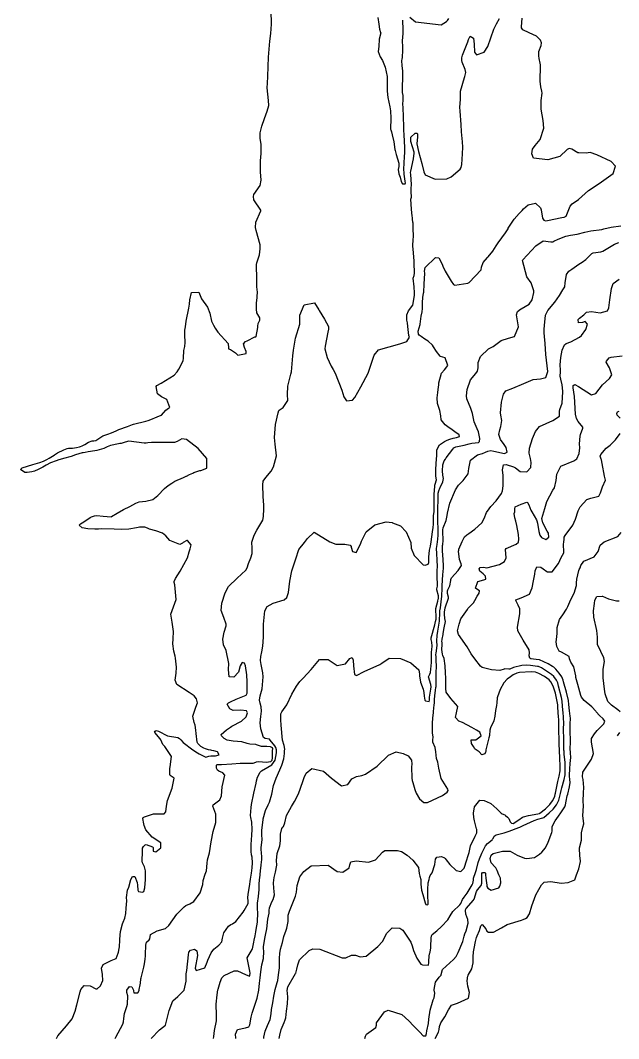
# Model space of a CAD drawing. Header units: feet. Extents: x 1313198 to 1317500, y 385000 to 389511.
# Drawn here: x 1314871 to 1315435, y 385000 to 385959 of the extents above; entities that cross this region are included whole.
import ezdxf

# ---------------------------------------------------------------- set-up
doc = ezdxf.new("R2010")
doc.units = ezdxf.units.FT
doc.layers.add('C-TOPO-MAJR', color=32, linetype='CONTINUOUS')

msp = doc.modelspace()

# ---------------------------------------------------------------- linework, layer by layer
at = {"layer": 'C-TOPO-MAJR'}
for points in [[(1314905.32, 385000), (1314906.59, 385002.57), (1314914.81, 385012.07), (1314920.06, 385018.63), (1314922.79, 385025.86), (1314924.44, 385031.82), (1314927.75, 385044.05), (1314928.23, 385046.19), (1314931.47, 385050.16), (1314936.98, 385049.8), (1314942.37, 385047.01), (1314943.78, 385046.86), (1314946.71, 385049.69), (1314949.1, 385054.67), (1314948.7, 385060.42), (1314947.9, 385066.29), (1314949.45, 385069.89), (1314956.99, 385073.5), (1314961.42, 385075.62), (1314963.38, 385080.62), (1314963.66, 385081.61), (1314964.43, 385084.76), (1314964.59, 385086.56), (1314965.11, 385092.72), (1314965.14, 385093.74), (1314965.52, 385100.85), (1314967.43, 385108.14), (1314968.13, 385109.84), (1314969.68, 385113.6), (1314970.55, 385117.74), (1314971.05, 385122.91), (1314971.47, 385129.77), (1314971.44, 385133.02), (1314972.39, 385139.92), (1314973.5, 385142.85), (1314975.49, 385150.03), (1314976.91, 385152.89), (1314979.03, 385152.74), (1314981.51, 385147.04), (1314981.77, 385144.63), (1314982.06, 385139.75), (1314982.65, 385138.72), (1314986.27, 385138.04), (1314987.55, 385138.76), (1314988.5, 385142.19), (1314989.08, 385149.91), (1314989.15, 385157.97), (1314988.17, 385161.82), (1314986.29, 385165.67), (1314986.09, 385167.24), (1314986.16, 385168.13), (1314986.43, 385175.47), (1314986.36, 385178.32), (1314986.4, 385179.3), (1314987.28, 385180.99), (1314988.96, 385182.53), (1314989.72, 385182.76), (1314995.73, 385180.81), (1314996.47, 385180.01), (1314996.55, 385176.73), (1314998.93, 385175.89), (1315003.78, 385179.87), (1315003.59, 385184.58), (1314995.64, 385189.89), (1314989.4, 385196.56), (1314988.01, 385200.68), (1314987.65, 385202.25), (1314986.69, 385207.34), (1314987.05, 385208.24), (1314988.35, 385209.11), (1314996.62, 385211.84), (1314997.93, 385211.9), (1315006.85, 385211.93), (1315008.52, 385213.82), (1315008.99, 385219.16), (1315009.84, 385224.4), (1315014.28, 385235.86), (1315016.22, 385245.32), (1315012.55, 385247.99), (1315012.16, 385248.59), (1315012.14, 385254.34), (1315012.49, 385256.14), (1315013.86, 385265.69), (1315007.42, 385275.25), (1315005.66, 385277.23), (1315003.72, 385281.38), (1315003.16, 385282.42), (1314998, 385288.5), (1314997.86, 385288.86), (1314998.18, 385289.66), (1314999.2, 385290.33), (1315001.36, 385289.82), (1315010.08, 385285.13), (1315019.73, 385283.82), (1315021.42, 385282.69), (1315022.4, 385281.51), (1315024.8, 385279.09), (1315033.95, 385271.97), (1315038.21, 385269.36), (1315039.93, 385268.36), (1315045.98, 385265.32), (1315048.98, 385266.02), (1315050.95, 385266.36), (1315052.75, 385266.29), (1315055.08, 385266.27), (1315058.7, 385267.24), (1315057.03, 385270.12), (1315053.76, 385271.15), (1315051.71, 385271.5), (1315050.75, 385271.69), (1315048.7, 385272.18), (1315045.73, 385273.12), (1315044.07, 385273.8), (1315041.44, 385275.26), (1315040.61, 385275.9), (1315038.58, 385278.16), (1315037.94, 385279.26), (1315037.01, 385287.35), (1315036.64, 385290.47), (1315035.94, 385295.43), (1315035.24, 385297.75), (1315033.94, 385303.7), (1315036.6, 385312.13), (1315038.11, 385316.42), (1315037.31, 385320.28), (1315035.08, 385322.93), (1315030.44, 385326.09), (1315018.67, 385333.67), (1315017.31, 385337.73), (1315018.26, 385344.22), (1315018.42, 385349.82), (1315017.4, 385358.55), (1315017.08, 385360.3), (1315015.99, 385365.1), (1315014.98, 385371.83), (1315015.21, 385376.68), (1315015.52, 385383.65), (1315014.21, 385392.39), (1315013.18, 385399.81), (1315014.37, 385403.44), (1315018.18, 385413.62), (1315017.01, 385427.57), (1315016.37, 385429.69), (1315016.26, 385430.62), (1315017.54, 385433.51), (1315021.89, 385440.41), (1315028.83, 385452.95), (1315030.24, 385458.71), (1315031.33, 385461.51), (1315032.28, 385465.07), (1315028.69, 385469.37), (1315028.25, 385469.39), (1315024.8, 385467.51), (1315024.17, 385466.9), (1315021.43, 385465.55), (1315012.17, 385469.18), (1315008.45, 385473.82), (1315005.19, 385476.08), (1314998.93, 385478.34), (1314993.01, 385480.01), (1314991.18, 385480.99), (1314988.47, 385481.83), (1314983.44, 385481.78), (1314982.28, 385481.57), (1314980.63, 385481.08), (1314973.56, 385479.83), (1314966.71, 385479.73), (1314959.78, 385480.09), (1314947.92, 385480.19), (1314944.79, 385479.95), (1314942.84, 385479.9), (1314941.37, 385480.02), (1314934.86, 385480.38), (1314929.37, 385481.08), (1314926.79, 385483.66), (1314927.89, 385484.86), (1314929.53, 385485.87), (1314933.08, 385487.98), (1314937.08, 385491.09), (1314938.33, 385491.69), (1314941.29, 385492.55), (1314943.24, 385492.88), (1314949.28, 385492.32), (1314956.85, 385491.7), (1314957.14, 385491.76), (1314962.65, 385495.1), (1314968.35, 385498.34), (1314974.44, 385501.4), (1314980.17, 385504.54), (1314983.3, 385505.8), (1314989.68, 385506.28), (1314996.05, 385507.85), (1315000.93, 385511.84), (1315007.24, 385518.35), (1315010.6, 385521.03), (1315013.98, 385523.44), (1315017.02, 385525.18), (1315024.96, 385528.53), (1315027.7, 385529.8), (1315028.02, 385529.97), (1315030.85, 385531.46), (1315033.78, 385532.87), (1315034.66, 385533.26), (1315040.55, 385535.16), (1315041.47, 385535.37), (1315047.07, 385537.57), (1315047.09, 385546.59), (1315038.75, 385556.04), (1315027.91, 385564.39), (1315023.44, 385565.12), (1315019.2, 385562.56), (1315016.49, 385561.49), (1314994.93, 385561.51), (1314991.45, 385561.18), (1314989.93, 385560.94), (1314988.03, 385561.06), (1314973.42, 385562.92), (1314970.07, 385561.94), (1314966.39, 385560.66), (1314965.04, 385560.55), (1314963.9, 385560.51), (1314956.25, 385558.67), (1314953.13, 385557.45), (1314949.91, 385555.92), (1314943.33, 385554.01), (1314941.35, 385553.73), (1314935.17, 385552.68), (1314932.29, 385552.04), (1314930.35, 385551.95), (1314929.56, 385551.92), (1314923.23, 385549.97), (1314919.11, 385548.44), (1314917.93, 385548.1), (1314913.26, 385546.86), (1314907.54, 385545.14), (1314904.87, 385544.3), (1314899.76, 385542.33), (1314895.44, 385540.18), (1314892.44, 385538.53), (1314888.19, 385536.31), (1314884.47, 385534.65), (1314882.19, 385534.09), (1314877.61, 385533.33), (1314875.55, 385533.41), (1314871.26, 385536.23), (1314873.04, 385537.81), (1314877.98, 385539.32), (1314882.89, 385540.78), (1314885.11, 385541.43), (1314889.77, 385542.69), (1314893.04, 385543.9), (1314896.21, 385545.49), (1314898.48, 385546.7), (1314903.23, 385549.74), (1314903.43, 385549.91), (1314906.21, 385551.84), (1314912.22, 385554.63), (1314915.28, 385555.95), (1314916.73, 385556.28), (1314920.31, 385556.29), (1314924.05, 385556.82), (1314926.93, 385557.66), (1314927.85, 385557.86), (1314929.5, 385558.32), (1314932.15, 385559.88), (1314935.36, 385562.03), (1314938.87, 385563.26), (1314940.44, 385563.25), (1314942.35, 385563.53), (1314945.3, 385565.51), (1314949.15, 385567.94), (1314953.7, 385569.55), (1314957.05, 385570.61), (1314961.65, 385572.71), (1314964.13, 385573.85), (1314972.1, 385576.65), (1314976.95, 385578.49), (1314977.89, 385578.86), (1314989.42, 385581.65), (1314991.77, 385582.36), (1314994.27, 385583.36), (1315000.37, 385585.95), (1315002.34, 385586.62), (1315004.23, 385587.46), (1315008.29, 385592.23), (1315010.89, 385593.94), (1315012.07, 385594.72), (1315009.4, 385601.97), (1315004.16, 385604.67), (1315000.56, 385607.36), (1314999.16, 385614.47), (1314999.89, 385615.37), (1315004.14, 385617.49), (1315016.14, 385624.9), (1315019.16, 385628.16), (1315020.76, 385630.6), (1315024.77, 385638.42), (1315025.18, 385641.02), (1315025.5, 385648.29), (1315026.3, 385652.04), (1315026.69, 385655.89), (1315026.2, 385662.95), (1315026.14, 385666.17), (1315026.33, 385667.58), (1315026.81, 385670.52), (1315027.59, 385676), (1315030.14, 385688.08), (1315030.8, 385692.02), (1315031.02, 385696.08), (1315032.69, 385702.99), (1315039.58, 385703.32), (1315041.28, 385698.4), (1315041.94, 385696.88), (1315047.65, 385689.06), (1315049.92, 385683.42), (1315051.43, 385675.98), (1315053.38, 385672.03), (1315055.04, 385669.19), (1315057.34, 385665.44), (1315067.14, 385654.77), (1315067.52, 385650.73), (1315067.51, 385649.97), (1315069.35, 385649.3), (1315074.05, 385646.11), (1315076.13, 385643.77), (1315084.03, 385645.6), (1315084.2, 385647.41), (1315082.4, 385651.12), (1315081.57, 385654.44), (1315083.53, 385656.63), (1315085, 385657.24), (1315092.15, 385661.21), (1315093.25, 385661.27), (1315093.53, 385661.42), (1315095.15, 385669.88), (1315095.15, 385671.36), (1315095.3, 385673.8), (1315097.06, 385676.93), (1315097.12, 385679.11), (1315094.21, 385683.91), (1315093.78, 385687.34), (1315093.79, 385687.85), (1315093.82, 385688.61), (1315094, 385693.57), (1315094, 385694.13), (1315094.01, 385694.69), (1315094.7, 385703.24), (1315094.6, 385705.69), (1315094.31, 385708.24), (1315094.14, 385714.37), (1315094.12, 385717.63), (1315093.99, 385726.92), (1315093.95, 385729.19), (1315094.13, 385730.94), (1315096.75, 385738.49), (1315097.34, 385744.07), (1315097.34, 385744.58), (1315097.15, 385747.89), (1315093.51, 385761.32), (1315093.02, 385764.15), (1315093.21, 385769.06), (1315097.94, 385779.97), (1315097.82, 385780.46), (1315091.39, 385790.33), (1315090.88, 385793.25), (1315091.3, 385795.15), (1315097.33, 385803.6), (1315098.39, 385808.81), (1315097.47, 385816.72), (1315097.62, 385826.87), (1315098.14, 385833.84), (1315098.16, 385842.45), (1315097.45, 385848.46), (1315097.44, 385853.38), (1315098.83, 385859.68), (1315101.3, 385866.76), (1315104.04, 385873.65), (1315105.37, 385878.97), (1315105.07, 385883.79), (1315103.96, 385895.86), (1315104.09, 385900.14), (1315104.38, 385906.58), (1315104.78, 385915.75), (1315105.28, 385924.68), (1315106.41, 385939.62), (1315107.37, 385946.82), (1315107.97, 385955.74), (1315107.6, 385968.58)], [(1314960.69, 385000), (1314961.22, 385001.26), (1314967.71, 385013.76), (1314968.44, 385015.98), (1314968.72, 385018.9), (1314969.33, 385023.55), (1314971.6, 385030.25), (1314972.27, 385032.54), (1314972.49, 385040.22), (1314971.63, 385043.32), (1314971.53, 385045.81), (1314974.09, 385049.07), (1314976.49, 385048.73), (1314977.49, 385046.33), (1314977.76, 385045.67), (1314977.89, 385045.04), (1314978.35, 385043.26), (1314982.06, 385043.12), (1314983.33, 385045.26), (1314983.38, 385046.15), (1314984.1, 385050.79), (1314984.47, 385052.26), (1314984.92, 385056.31), (1314985.03, 385057.15), (1314985.82, 385059.68), (1314987.75, 385067.24), (1314988.22, 385070.39), (1314988.82, 385074.97), (1314989.2, 385077.97), (1314989.27, 385079.32), (1314989.38, 385087.99), (1314990.25, 385090.84), (1314992.72, 385092.93), (1314993.28, 385093.97), (1314993.93, 385098.17), (1315000.23, 385101.71), (1315008.01, 385103.68), (1315011.31, 385106.53), (1315018.89, 385117.15), (1315025.57, 385124.08), (1315027.34, 385125.34), (1315031.04, 385127), (1315034.79, 385129.27), (1315040.75, 385137.45), (1315043.16, 385145.27), (1315043.51, 385149.04), (1315045.44, 385154.84), (1315046.74, 385158.24), (1315047.26, 385165.38), (1315047.76, 385168.49), (1315049.48, 385175.08), (1315051.03, 385185.34), (1315052.93, 385195.28), (1315055.37, 385203.61), (1315055.44, 385211.58), (1315052.71, 385219.03), (1315053.13, 385220.32), (1315059.37, 385224.91), (1315060.86, 385228.65), (1315061.64, 385237.36), (1315063.93, 385248.23), (1315062.13, 385250.3), (1315058.23, 385252.06), (1315057, 385252.84), (1315055.99, 385254.75), (1315056.06, 385257.71), (1315056.8, 385258.25), (1315061, 385258.41), (1315070.66, 385258.84), (1315078.55, 385259.63), (1315087.39, 385259.45), (1315090.66, 385259.4), (1315093.13, 385260.45), (1315093.86, 385260.82), (1315095.27, 385261.1), (1315099.59, 385260.92), (1315103.09, 385260.48), (1315107.42, 385261.06), (1315108.55, 385262.29), (1315108.87, 385264.51), (1315109.01, 385271.44), (1315109.29, 385273.07), (1315109.03, 385273.84), (1315106.97, 385274.96), (1315103.54, 385275.09), (1315098.58, 385275.25), (1315095.81, 385276.08), (1315093.73, 385276.91), (1315093.2, 385277.03), (1315087.69, 385277.46), (1315084.95, 385278.12), (1315079.9, 385279.47), (1315071.93, 385280.11), (1315066.31, 385281.11), (1315063.24, 385282.62), (1315060.74, 385285.2), (1315060.69, 385286.6), (1315065.51, 385291.01), (1315069.28, 385293.41), (1315070.7, 385294.24), (1315079.83, 385298.93), (1315084.21, 385303.14), (1315085.4, 385307.09), (1315084.55, 385308.71), (1315079.21, 385309.45), (1315071.98, 385309.01), (1315068.6, 385310.79), (1315066.35, 385315.04), (1315067.36, 385316.33), (1315069.21, 385317.32), (1315074.6, 385319.75), (1315077.84, 385320.92), (1315084.24, 385323.52), (1315085.13, 385325.52), (1315084.93, 385336.04), (1315084.61, 385342.79), (1315083.6, 385351.21), (1315082.4, 385353.84), (1315080.47, 385354.3), (1315078.58, 385351.18), (1315076.79, 385345.11), (1315072.47, 385340.43), (1315068.24, 385340.89), (1315067.32, 385347.81), (1315067.81, 385353.33), (1315065.28, 385365.56), (1315062.89, 385371.03), (1315062.03, 385376.22), (1315063.42, 385383.01), (1315065.26, 385388.78), (1315065.23, 385390.47), (1315063, 385396.72), (1315060.41, 385403.36), (1315061.19, 385410.22), (1315064.47, 385420), (1315067.41, 385426.09), (1315075.54, 385433.92), (1315083.9, 385441.39), (1315084.96, 385443.6), (1315086.37, 385447.62), (1315088.59, 385453.05), (1315089.69, 385457.04), (1315089.61, 385462.05), (1315089.4, 385467.78), (1315091.52, 385474.43), (1315094.27, 385479), (1315099.82, 385488.58), (1315100.51, 385491.91), (1315100.82, 385499.02), (1315100.73, 385502.54), (1315100.26, 385510.6), (1315099.74, 385521.62), (1315100.1, 385525.25), (1315102.78, 385528.7), (1315107.79, 385534.74), (1315109.91, 385538.77), (1315112.58, 385549.13), (1315111.48, 385560.11), (1315110.74, 385566.24), (1315111.91, 385578.55), (1315114.24, 385589.72), (1315114.75, 385591.65), (1315115.22, 385592.04), (1315119.06, 385594.55), (1315123.24, 385601.18), (1315123.07, 385606.8), (1315123.36, 385614.73), (1315126.35, 385625.84), (1315126.7, 385628.14), (1315128.17, 385643.14), (1315128.73, 385648.66), (1315130.7, 385660.03), (1315134.56, 385673.05), (1315134.65, 385678.72), (1315134.66, 385681.71), (1315138.71, 385691.35), (1315148.58, 385693.07), (1315152.71, 385686.58), (1315152.96, 385685.85), (1315157.98, 385677.92), (1315161.61, 385670.91), (1315161.62, 385668.29), (1315161.1, 385665.64), (1315158.49, 385652.49), (1315158.34, 385649.99), (1315160.59, 385641.6), (1315164.35, 385633.43), (1315166.14, 385630.37), (1315168.1, 385626.98), (1315174.39, 385610.9), (1315176.15, 385604.5), (1315178.59, 385600.9), (1315184.48, 385601.51), (1315186.57, 385604), (1315192.11, 385614.21), (1315199.04, 385627.09), (1315202.32, 385636.34), (1315204.84, 385643.9), (1315208.86, 385648.96), (1315229.08, 385654.65), (1315235.57, 385656.92), (1315238.02, 385660.87), (1315237.83, 385661.35), (1315237.49, 385662.28), (1315236.62, 385670.88), (1315236.15, 385674.48), (1315235.52, 385676.83), (1315235.51, 385676.89), (1315235.56, 385681.96), (1315237.25, 385685.74), (1315241.17, 385691.13), (1315241.48, 385692.71), (1315241.73, 385694.87), (1315242.9, 385700.09), (1315242.92, 385700.49), (1315242.83, 385702.59), (1315242.4, 385708.4), (1315241.66, 385716.39), (1315242.52, 385719.06), (1315242.84, 385721.02), (1315242.66, 385724.28), (1315242.61, 385727.8), (1315242.6, 385728.56), (1315242.33, 385732.53), (1315241.71, 385740.15), (1315241.22, 385746.78), (1315241.2, 385747.7), (1315241.41, 385751.87), (1315241.73, 385756.17), (1315241.73, 385756.6), (1315241.5, 385762.63), (1315241.38, 385768.12), (1315241.3, 385769.23), (1315240.89, 385772.16), (1315240.79, 385773.31), (1315240.66, 385775.07), (1315240.22, 385778.03), (1315239.86, 385781.53), (1315239.43, 385790.87), (1315239.78, 385791.91), (1315240.07, 385792.61), (1315239.78, 385797.99), (1315239.61, 385801.04), (1315239.67, 385802.01), (1315239.85, 385803.49), (1315239.88, 385804.8), (1315239.3, 385814.19), (1315239.15, 385815.84), (1315239.23, 385817.09), (1315241.92, 385828.79), (1315242.59, 385834.11), (1315242.41, 385835.2), (1315239.4, 385845.1), (1315239.3, 385846.07), (1315239.22, 385847.88), (1315239.36, 385849.4), (1315243.39, 385852.94), (1315245.44, 385853.07), (1315245.7, 385852.37), (1315245.59, 385849.58), (1315245.06, 385842.87), (1315246.57, 385835.7), (1315249.7, 385824.4), (1315251.56, 385816.74), (1315252.89, 385813.67), (1315262.29, 385809.76), (1315273.37, 385809.93), (1315277.41, 385811.78), (1315285.96, 385819.01), (1315286.91, 385820.7), (1315287.35, 385823.59), (1315288.01, 385833.68), (1315288.22, 385839.74), (1315287.89, 385844.77), (1315287.08, 385854.33), (1315286.64, 385861.27), (1315285.73, 385873.86), (1315285.65, 385877.67), (1315286.11, 385884.79), (1315286.15, 385889.6), (1315286.23, 385892.61), (1315289.78, 385905.39), (1315290.12, 385906.31), (1315291.03, 385910.04), (1315290.44, 385913.05), (1315287.81, 385919.97), (1315287.55, 385921.61), (1315287.51, 385924.05), (1315287.97, 385926.46), (1315293.14, 385939.11), (1315293.82, 385941.37), (1315295.35, 385944.31), (1315298.48, 385942.67), (1315299.17, 385936.93), (1315299.24, 385929.41), (1315301.15, 385926.93), (1315308.6, 385929.49), (1315311.75, 385934.75), (1315317.61, 385950.95), (1315320.06, 385955.97), (1315322.9, 385961.16)], [(1314994.63, 385000), (1315002.5, 385008.25), (1315005.33, 385010.34), (1315008.11, 385012.81), (1315011.45, 385026.35), (1315015.02, 385035.66), (1315019.59, 385039.62), (1315025.71, 385045.78), (1315027.59, 385053.99), (1315027.48, 385057.75), (1315027.63, 385061.18), (1315028.05, 385064.09), (1315029.78, 385078.84), (1315030.12, 385081.52), (1315031.61, 385083.44), (1315035.41, 385084.22), (1315037.58, 385082.66), (1315038.26, 385078.4), (1315036.17, 385066.49), (1315037.11, 385064.31), (1315045.28, 385066.71), (1315047.21, 385071.98), (1315047.82, 385073.82), (1315051.2, 385080.9), (1315053.54, 385084.33), (1315058.44, 385088.2), (1315061.03, 385091.04), (1315061.68, 385094.74), (1315062.92, 385099.67), (1315067.57, 385105.83), (1315069.67, 385107.38), (1315071.13, 385108.08), (1315074.38, 385110.33), (1315081.15, 385119), (1315082.22, 385120.74), (1315085.92, 385127.44), (1315085.92, 385129.09), (1315085.81, 385133.26), (1315086.44, 385137.98), (1315087.26, 385143.46), (1315088.17, 385150.14), (1315089.08, 385155.83), (1315089.79, 385160.82), (1315089.97, 385165.72), (1315089.7, 385170.87), (1315089.25, 385173.31), (1315088.73, 385176.27), (1315088.82, 385182.77), (1315089.43, 385191.59), (1315089.83, 385197.05), (1315089.37, 385203.96), (1315088.47, 385208.19), (1315088.3, 385210.28), (1315088.84, 385217.63), (1315089.14, 385220.62), (1315091.38, 385231.35), (1315093.67, 385240.66), (1315093.97, 385242.89), (1315094.93, 385246.42), (1315097.35, 385250.91), (1315098.42, 385252.19), (1315104.38, 385255.82), (1315108.24, 385257.98), (1315111.55, 385262.44), (1315112.59, 385269.38), (1315112.64, 385271.6), (1315112.68, 385272.13), (1315112.19, 385274.25), (1315111.2, 385275.72), (1315106.88, 385281.3), (1315106.01, 385281.98), (1315102.1, 385282.78), (1315100.53, 385283.84), (1315097.9, 385291.95), (1315097.21, 385297.57), (1315097.82, 385303.56), (1315098.5, 385308.51), (1315098.2, 385312.69), (1315097.4, 385315.98), (1315096.81, 385319), (1315097.27, 385323.02), (1315099.04, 385329.62), (1315100.08, 385340.86), (1315099.71, 385344.66), (1315098.25, 385352.34), (1315097.74, 385356.12), (1315097.97, 385360.04), (1315098.92, 385364.29), (1315099.87, 385369.74), (1315100.54, 385378.14), (1315100.5, 385383.38), (1315100.38, 385390.58), (1315101.76, 385403.09), (1315103.92, 385406.98), (1315109.53, 385410.31), (1315119.91, 385413.49), (1315122.53, 385415.68), (1315123.89, 385420.31), (1315125.3, 385430.93), (1315127.17, 385440.66), (1315130.55, 385451.16), (1315130.82, 385452.04), (1315133.85, 385460.94), (1315138.97, 385467.25), (1315141.89, 385471.2), (1315148.2, 385477.29), (1315162.87, 385467.92), (1315168.78, 385465.76), (1315175.99, 385465.81), (1315177.2, 385465.88), (1315182.05, 385465.05), (1315182.93, 385463.53), (1315182.97, 385463.02), (1315184.23, 385458.87), (1315187.79, 385458.02), (1315192.02, 385465.74), (1315192.97, 385468.54), (1315197.29, 385477.45), (1315205.36, 385484.09), (1315216.07, 385487.03), (1315221.65, 385486.18), (1315222.03, 385486.08), (1315229.65, 385483.24), (1315235.05, 385477.4), (1315239.19, 385467.33), (1315239.68, 385461.94), (1315242.51, 385455.08), (1315251.1, 385446.23), (1315252.92, 385445.99), (1315255.66, 385447.14), (1315256.4, 385448.5), (1315256.41, 385453.73), (1315256.94, 385460.11), (1315257.71, 385463.86), (1315258.55, 385467.92), (1315259.12, 385472.82), (1315259.62, 385477.41), (1315260.43, 385481.51), (1315260.69, 385484.54), (1315260.66, 385485.72), (1315260.59, 385488.84), (1315260.63, 385492.28), (1315260.71, 385492.98), (1315261.18, 385496.15), (1315261.28, 385498.04), (1315261.3, 385502.59), (1315261.23, 385512.8), (1315261.89, 385520.23), (1315262.1, 385521.32), (1315262.65, 385523.44), (1315263.3, 385525.4), (1315263.43, 385526.41), (1315263.01, 385529.94), (1315262.9, 385532.6), (1315263.03, 385536.21), (1315263.66, 385546.42), (1315263.87, 385548.65), (1315263.89, 385550.95), (1315263.89, 385554.82), (1315266.5, 385559.45), (1315271.17, 385562.6), (1315273.47, 385563.85), (1315276.2, 385564.88), (1315279.12, 385565.66), (1315282.39, 385566.22), (1315285.31, 385567.12), (1315284.73, 385568.83), (1315280.94, 385571.69), (1315278.31, 385573.59), (1315274.21, 385576.36), (1315271.75, 385578.16), (1315268.05, 385582.98), (1315267.55, 385586.82), (1315266.51, 385591.67), (1315264.41, 385598.24), (1315264.17, 385603.66), (1315264.68, 385608.82), (1315265.19, 385611.66), (1315265.67, 385616), (1315265.72, 385617.81), (1315268.26, 385626.79), (1315271.09, 385629.98), (1315274.22, 385634.1), (1315271.62, 385641.27), (1315267.31, 385642.74), (1315266.84, 385643.06), (1315263.58, 385647.41), (1315260.79, 385651.76), (1315259.75, 385653.32), (1315255.61, 385657.05), (1315252.51, 385659.12), (1315249.08, 385661.35), (1315247.14, 385662.6), (1315246.45, 385663.71), (1315246.38, 385666.39), (1315248.23, 385672.83), (1315248.25, 385672.95), (1315248.97, 385680.76), (1315249.89, 385684.79), (1315250.22, 385687.98), (1315250.34, 385693.59), (1315250.79, 385698.27), (1315251.35, 385702.3), (1315251.44, 385703.23), (1315251.91, 385710.9), (1315252.41, 385721.28), (1315252.19, 385723.01), (1315252.94, 385726.37), (1315262.73, 385735.77), (1315265.83, 385735.62), (1315267.27, 385732.81), (1315269.23, 385728.54), (1315269.62, 385727.71), (1315271.82, 385722.99), (1315277.31, 385713.49), (1315279.39, 385710.51), (1315280.71, 385709.94), (1315293.13, 385711.73), (1315294.33, 385712.21), (1315305.48, 385724.37), (1315306.06, 385726.74), (1315307.51, 385731.27), (1315311.44, 385735.86), (1315312.13, 385736.61), (1315316.5, 385741.95), (1315319.81, 385746.84), (1315321.68, 385749.58), (1315328.61, 385759.14), (1315330.93, 385762.98), (1315331.21, 385763.47), (1315335.97, 385770.98), (1315336.88, 385772.16), (1315341.33, 385777.25), (1315344.28, 385780.33), (1315345.63, 385781.69), (1315350, 385785.56), (1315356.7, 385787.06), (1315361.56, 385782.54), (1315362.2, 385780.67), (1315363.57, 385772.85), (1315364.61, 385771.05), (1315366.15, 385770.51), (1315368.24, 385770.78), (1315381.68, 385773.74), (1315383.98, 385774.03), (1315385.89, 385774.72), (1315389.52, 385784.13), (1315391.28, 385786.35), (1315397.37, 385790.56), (1315406.74, 385799.13), (1315416.99, 385805.77), (1315429.95, 385815), (1315432.09, 385821.96), (1315428.11, 385826.24), (1315414.74, 385832.63), (1315408.25, 385834.69), (1315406.42, 385834.4), (1315404.63, 385834.12), (1315397.76, 385834.36), (1315396.83, 385834.66), (1315391.23, 385838.01), (1315388.64, 385838.64), (1315386.64, 385837.65), (1315379.9, 385831.18), (1315368.56, 385828.01), (1315354.88, 385829.56), (1315353.25, 385833.45), (1315354.15, 385837.89), (1315356.5, 385841.31), (1315361.24, 385847.13), (1315364.63, 385857.76), (1315364.2, 385864.88), (1315362.22, 385875.79), (1315362.14, 385883.68), (1315362.98, 385890.66), (1315362.88, 385892.62), (1315362, 385896.72), (1315361.13, 385901.92), (1315361.17, 385906.32), (1315361.44, 385912.44), (1315361.42, 385917.51), (1315361.23, 385919.1), (1315360.4, 385923.4), (1315359.94, 385925.82), (1315359.98, 385930), (1315362.11, 385935.76), (1315362.45, 385938.01), (1315361.59, 385940.76), (1315357.83, 385944.41), (1315350.72, 385947.44), (1315344.82, 385950.47), (1315343.64, 385952.3), (1315343.6, 385953.17), (1315344.39, 385961.33)], [(1315208.22, 385961.91), (1315209.09, 385955.81), (1315209.8, 385951.03), (1315210.88, 385947.86), (1315210.91, 385947.6), (1315209.58, 385941.56), (1315209.05, 385934.73), (1315208.68, 385929.86), (1315210.33, 385924.96), (1315212.5, 385921.55), (1315214.98, 385915.06), (1315217, 385906.57), (1315217.02, 385902.65), (1315216.95, 385892.73), (1315217.76, 385886.68), (1315219.67, 385877.75), (1315220.24, 385874.01), (1315220.42, 385867.3), (1315220.3, 385856.75), (1315220.41, 385856.07), (1315220.96, 385854.37), (1315221.82, 385851.45), (1315223.28, 385844.84), (1315224.4, 385837.69), (1315224.55, 385836.83), (1315225.59, 385832.87), (1315228.17, 385824.62), (1315228.17, 385821.5), (1315227.42, 385818.66), (1315228.01, 385814.77), (1315229.39, 385811.51), (1315230.21, 385807.46), (1315231.56, 385805.21), (1315233.94, 385805.29), (1315234.29, 385805.97), (1315234.09, 385807.85), (1315233.04, 385814.41), (1315232.92, 385815.39), (1315232.85, 385819.19), (1315233.14, 385824.71), (1315233.36, 385831), (1315233.55, 385834.48), (1315233.69, 385836.14), (1315233.77, 385837.15), (1315233.8, 385839.6), (1315232.99, 385851.44), (1315232.69, 385855.93), (1315232.63, 385859.4), (1315232.56, 385868), (1315231.99, 385877.4), (1315231.95, 385877.63), (1315231.74, 385880.12), (1315232.04, 385884.36), (1315232.01, 385888.05), (1315231.95, 385888.5), (1315231.59, 385891.33), (1315231.48, 385894.13), (1315231.57, 385898.86), (1315231.68, 385902.84), (1315231.85, 385906.39), (1315231.91, 385908.3), (1315231.75, 385911.65), (1315231.18, 385916.5), (1315230.98, 385921.61), (1315231.15, 385922.64), (1315231.39, 385924.34), (1315231.67, 385931.32), (1315231.65, 385935.1), (1315231.46, 385939.43), (1315231.76, 385944), (1315232.12, 385946.43), (1315232.22, 385950.39), (1315231.69, 385959.57)], [(1315238.4, 385962.42), (1315243.72, 385957.8), (1315268, 385955.06), (1315273.04, 385958.32), (1315273.91, 385959.26), (1315275.27, 385960.94)], [(1315053.41, 385000), (1315053.51, 385001.89), (1315054.21, 385007.75), (1315056.09, 385016.89), (1315056.19, 385021.97), (1315055.82, 385032.38), (1315056.82, 385041.15), (1315057.53, 385045.88), (1315057.66, 385046.47), (1315059.67, 385053.06), (1315061.18, 385057.33), (1315063.36, 385059.37), (1315072.86, 385063.73), (1315075.99, 385063.97), (1315083.35, 385060.53), (1315087.2, 385058.71), (1315087.6, 385059.43), (1315087.83, 385061.53), (1315087.84, 385061.71), (1315087.62, 385063.55), (1315084.99, 385076.18), (1315089.72, 385083.94), (1315090.12, 385084.7), (1315091.46, 385091), (1315091.75, 385092.85), (1315092.51, 385096.85), (1315093.21, 385100.59), (1315093.61, 385102.82), (1315094.73, 385109.73), (1315095.18, 385118.79), (1315095.09, 385119.57), (1315094.8, 385121.47), (1315094.89, 385127.68), (1315095.66, 385133.83), (1315096.33, 385140.61), (1315096.51, 385145.46), (1315096.79, 385149.57), (1315097.19, 385154.08), (1315097.73, 385158.82), (1315097.84, 385160.13), (1315098.16, 385163.75), (1315098.96, 385168.74), (1315098.96, 385171.33), (1315098.51, 385175.19), (1315098.27, 385178.13), (1315098.33, 385179.64), (1315099.07, 385187.66), (1315098.97, 385191.88), (1315098.84, 385196.45), (1315100.01, 385206.23), (1315100.2, 385207.17), (1315102.21, 385214.96), (1315104.71, 385220.11), (1315106.15, 385222.79), (1315108.24, 385230.34), (1315109.86, 385238.36), (1315112.25, 385245.49), (1315115.82, 385253.13), (1315117.85, 385257.68), (1315119.53, 385263.68), (1315120.16, 385268.72), (1315120.39, 385271.15), (1315120.48, 385272.67), (1315119.91, 385276.19), (1315118.45, 385281.3), (1315117.03, 385295.21), (1315116.84, 385300.32), (1315116.64, 385302.47), (1315116.71, 385305.99), (1315117.73, 385307.94), (1315122.35, 385314.44), (1315127.06, 385324.44), (1315131.46, 385331.96), (1315134.69, 385336.4), (1315137.7, 385339.72), (1315145.4, 385347.67), (1315153.32, 385357.31), (1315161.44, 385357.03), (1315170.02, 385351.42), (1315177.78, 385352.98), (1315181.89, 385357.98), (1315183.97, 385358.91), (1315184.92, 385356.65), (1315185.18, 385351.2), (1315186.18, 385343.16), (1315188.09, 385342.22), (1315195.26, 385346.03), (1315210.02, 385352.51), (1315211.9, 385353.73), (1315218.77, 385358.31), (1315229.55, 385357.98), (1315239.47, 385354.14), (1315246.74, 385347.51), (1315247.58, 385343.29), (1315247.58, 385341.79), (1315248.52, 385335.93), (1315250.85, 385329.38), (1315251.64, 385326.18), (1315251.76, 385322.53), (1315252.42, 385319.01), (1315253.3, 385318.1), (1315256.53, 385317.58), (1315256.89, 385318.86), (1315256.86, 385319.91), (1315256.91, 385321.75), (1315257.44, 385325.56), (1315258.18, 385329.29), (1315258.43, 385331.32), (1315258.09, 385333.77), (1315255.94, 385341), (1315257.12, 385343.45), (1315257.8, 385345.06), (1315258.77, 385354.21), (1315258.79, 385356.83), (1315258.75, 385357.52), (1315258.73, 385363.79), (1315259.05, 385367.03), (1315259.39, 385369.49), (1315259.4, 385369.74), (1315259, 385373.55), (1315258.56, 385376.03), (1315258.63, 385377.56), (1315261.89, 385389.8), (1315262.66, 385393.05), (1315263.14, 385395.21), (1315263.33, 385397.35), (1315262.93, 385404.16), (1315263.03, 385405.14), (1315264.87, 385412.04), (1315265.22, 385414.02), (1315265.3, 385414.74), (1315265.26, 385417.04), (1315263.8, 385422.94), (1315263.74, 385423.67), (1315264.33, 385426.31), (1315264.49, 385427.7), (1315264.26, 385435.02), (1315264.29, 385441.17), (1315264.41, 385444.66), (1315264.27, 385450.89), (1315263.81, 385456.97), (1315263.63, 385461.71), (1315263.99, 385465.61), (1315264.7, 385470.5), (1315265.02, 385474.36), (1315265.15, 385477.57), (1315265.21, 385482.27), (1315264.9, 385485.23), (1315264.75, 385486.54), (1315264.72, 385490.32), (1315264.69, 385494.43), (1315264.7, 385496.55), (1315265.13, 385510.33), (1315265.2, 385513.77), (1315265.59, 385515.93), (1315266.78, 385518.46), (1315267.09, 385519.07), (1315269.47, 385524.55), (1315270.01, 385527.59), (1315269.64, 385530.9), (1315269.22, 385534.92), (1315269.57, 385540.58), (1315270.85, 385544.37), (1315272.01, 385546.04), (1315272.78, 385547.13), (1315275.65, 385551.2), (1315279.01, 385555.42), (1315279.92, 385556.54), (1315281.65, 385557.56), (1315284.97, 385558.13), (1315289.47, 385558.99), (1315294.42, 385560.42), (1315296.95, 385560.87), (1315303.03, 385561.56), (1315304.17, 385562.44), (1315304.38, 385565.3), (1315304.12, 385566.82), (1315303.09, 385571.66), (1315301.77, 385574.47), (1315299.12, 385581.09), (1315297.48, 385588.94), (1315295.9, 385593.51), (1315292.03, 385602.68), (1315291.81, 385605.67), (1315292.54, 385611.64), (1315295.65, 385620.54), (1315300.75, 385626.76), (1315302.24, 385628.93), (1315302.84, 385632.08), (1315302.88, 385637.12), (1315304.96, 385642.67), (1315312.59, 385649.91), (1315315.16, 385651.17), (1315317.02, 385652.03), (1315324.4, 385657.61), (1315331.23, 385660.06), (1315336.95, 385661.4), (1315340.73, 385670.74), (1315339.04, 385681.87), (1315339.92, 385684.95), (1315342.72, 385687.17), (1315343.25, 385687.44), (1315350.8, 385691.97), (1315353.67, 385696.1), (1315355.25, 385702.79), (1315355.25, 385704.46), (1315352.76, 385712.08), (1315348.65, 385717.7), (1315344.65, 385732.96), (1315344.88, 385733.6), (1315357.09, 385746.84), (1315364.15, 385751.45), (1315371.37, 385750.58), (1315373.1, 385750.7), (1315374.22, 385751.33), (1315378.26, 385753.16), (1315385.4, 385755.94), (1315389.7, 385756.94), (1315395.96, 385757.97), (1315403.26, 385759.73), (1315409.12, 385761), (1315419.36, 385762.36), (1315421.32, 385762.76), (1315428.29, 385764.52), (1315437.16, 385765.65)], [(1315074.32, 385000), (1315074.38, 385000.54), (1315074.2, 385004.17), (1315075.81, 385008.61), (1315083.63, 385010.22), (1315086.54, 385011.08), (1315087.67, 385013.11), (1315088.69, 385020.08), (1315089.77, 385024.13), (1315092.07, 385030.45), (1315094.47, 385038.01), (1315095.95, 385045.54), (1315096.64, 385052.3), (1315097.21, 385057.33), (1315098.01, 385062.99), (1315098.98, 385069.68), (1315100.32, 385075.49), (1315100.59, 385076.67), (1315100.64, 385080.76), (1315100.49, 385086.49), (1315101.57, 385094.25), (1315102.32, 385097.53), (1315103.47, 385103.49), (1315104.68, 385112.64), (1315105.66, 385118.26), (1315105.81, 385120.65), (1315106.03, 385123.36), (1315108.19, 385128.94), (1315109.58, 385131.18), (1315110.76, 385135.44), (1315110.29, 385141.81), (1315109.96, 385146.87), (1315110.47, 385151.81), (1315111.87, 385156.93), (1315112.97, 385163.58), (1315112.75, 385167.79), (1315113.43, 385174.29), (1315115.99, 385181.68), (1315116.44, 385186.3), (1315116.34, 385192.72), (1315117.71, 385197.84), (1315118.76, 385199.22), (1315119.24, 385199.77), (1315120.62, 385203.43), (1315121.98, 385210.16), (1315126.77, 385218.78), (1315129.8, 385223.36), (1315133.35, 385230.77), (1315137.67, 385242.3), (1315138.78, 385246.04), (1315140.55, 385250.15), (1315145.93, 385254.39), (1315157.12, 385252.02), (1315164.5, 385245.46), (1315174.05, 385238.11), (1315179.8, 385239.52), (1315183.67, 385244.61), (1315188.02, 385247.02), (1315193.16, 385247.77), (1315196.63, 385249.02), (1315207.48, 385256.83), (1315218.42, 385266.96), (1315225.5, 385270.18), (1315232.13, 385268.62), (1315236.69, 385266.29), (1315239.99, 385262.43), (1315240.14, 385258.66), (1315239.85, 385256.07), (1315240.17, 385245.41), (1315240.66, 385243.24), (1315241.34, 385241.23), (1315243.07, 385234.84), (1315244.24, 385231.31), (1315247.52, 385225.78), (1315251.66, 385222.36), (1315255.14, 385222.36), (1315269.26, 385229.17), (1315273.64, 385232.27), (1315274.49, 385233.9), (1315274.08, 385235.17), (1315268.07, 385245.04), (1315265.8, 385254.79), (1315264.71, 385260.57), (1315263.61, 385263.89), (1315263.03, 385270.26), (1315262.31, 385274.26), (1315260.08, 385279.43), (1315260.1, 385281.55), (1315260.26, 385283.87), (1315259.8, 385288.17), (1315259.77, 385288.9), (1315259.83, 385292.42), (1315259.75, 385296.49), (1315259.74, 385297.32), (1315260.07, 385301.91), (1315260.67, 385307.22), (1315261.16, 385312.28), (1315261.25, 385313.45), (1315261.56, 385317.07), (1315261.78, 385319.63), (1315262.01, 385322.8), (1315262.63, 385328.2), (1315262.98, 385330.94), (1315263.07, 385331.74), (1315263.17, 385333.56), (1315263.13, 385337.97), (1315263.15, 385343.78), (1315263.32, 385346.12), (1315263.48, 385349.32), (1315263.19, 385357.66), (1315263.06, 385359.75), (1315263.02, 385361.9), (1315263.12, 385363.03), (1315264.05, 385370.47), (1315264.08, 385371.2), (1315263.87, 385373.44), (1315263.74, 385374.86), (1315264.14, 385379.77), (1315264.83, 385383.81), (1315266.25, 385393.4), (1315266.35, 385394.22), (1315266.78, 385400.5), (1315266.75, 385402.85), (1315266.78, 385403.17), (1315267.28, 385405.74), (1315268.2, 385414.32), (1315268.33, 385415.21), (1315268.41, 385415.95), (1315268.55, 385419.05), (1315268.71, 385422.3), (1315268.79, 385423.8), (1315268.97, 385426.2), (1315269.3, 385432.08), (1315269.35, 385437.07), (1315269.37, 385437.41), (1315269.67, 385439.73), (1315270.03, 385443.46), (1315270.06, 385445.44), (1315269.78, 385451.31), (1315269.28, 385459.57), (1315269.08, 385463.48), (1315269.2, 385464.56), (1315269.39, 385465.46), (1315269.66, 385469.29), (1315269.62, 385478.23), (1315269.56, 385479.42), (1315269.68, 385481.08), (1315272.54, 385488.21), (1315273.61, 385492.91), (1315273.87, 385494.98), (1315276.22, 385504.54), (1315281.33, 385517.12), (1315284.2, 385521.55), (1315288.51, 385525.85), (1315293.41, 385532.2), (1315294.15, 385537.19), (1315295.64, 385544.96), (1315302.23, 385549.89), (1315306.85, 385551.38), (1315309.58, 385552.42), (1315311.93, 385553.53), (1315314.89, 385554.03), (1315317.42, 385553.46), (1315327.68, 385551.15), (1315330.05, 385552.66), (1315329.12, 385556.78), (1315327.22, 385559.87), (1315323.76, 385564.56), (1315322.41, 385569.22), (1315323.1, 385573.45), (1315324.11, 385576.82), (1315325.1, 385582.29), (1315324.27, 385587.52), (1315323.95, 385589.64), (1315324.94, 385599.76), (1315326.56, 385607.24), (1315328.9, 385610.21), (1315335.36, 385612.94), (1315345.72, 385617.14), (1315354.58, 385620.83), (1315361.64, 385621.55), (1315366.51, 385622.94), (1315368.45, 385628.62), (1315367.96, 385633.7), (1315366.51, 385644.5), (1315365.85, 385654.86), (1315365.35, 385661.53), (1315365.07, 385664.86), (1315365.01, 385668.52), (1315365.55, 385675.32), (1315366.25, 385681.25), (1315366.33, 385681.68), (1315368.42, 385685.99), (1315375.16, 385693.82), (1315379.35, 385700.13), (1315382.63, 385705.41), (1315384.33, 385708.35), (1315384.71, 385712.14), (1315385.99, 385719.78), (1315388.36, 385722.92), (1315390.94, 385724.87), (1315397.62, 385729.49), (1315400.86, 385731.55), (1315404.43, 385734.13), (1315410.05, 385739.55), (1315411.2, 385740.15), (1315418.44, 385741.31), (1315420.27, 385742), (1315431.23, 385748.59), (1315435.24, 385750.02)], [(1315100.71, 385000), (1315100.82, 385001.47), (1315101.97, 385006.92), (1315104.21, 385012.43), (1315106.59, 385017.98), (1315107.61, 385023.47), (1315107.95, 385027.58), (1315109.09, 385033.84), (1315110.13, 385039.87), (1315111.43, 385046.14), (1315113.48, 385052.91), (1315113.82, 385054.86), (1315114.5, 385060.13), (1315115.41, 385066.61), (1315115.46, 385067.11), (1315115.61, 385071.62), (1315115.44, 385075.79), (1315115.69, 385080.05), (1315116.6, 385084.15), (1315118.22, 385090.72), (1315119.76, 385096.14), (1315121.92, 385102.26), (1315122.48, 385103.93), (1315123.8, 385110.21), (1315123.75, 385112.42), (1315123.72, 385116.35), (1315124.86, 385120.22), (1315127.42, 385126.3), (1315128.64, 385129.6), (1315130.53, 385134.09), (1315131.67, 385138.07), (1315132.13, 385144.32), (1315134.75, 385152.37), (1315138.39, 385157.37), (1315145.39, 385162.93), (1315161.48, 385163.51), (1315169.86, 385157.47), (1315175.36, 385156.89), (1315181.12, 385161.06), (1315181.94, 385163.74), (1315182.8, 385166.45), (1315187.78, 385167.49), (1315199.34, 385166.23), (1315206.02, 385168.6), (1315212.69, 385175.71), (1315214.97, 385177.28), (1315226.72, 385177.33), (1315230.42, 385176.4), (1315235.93, 385172.87), (1315241.3, 385168.09), (1315246.59, 385161.18), (1315247.25, 385155.55), (1315247.68, 385153.11), (1315248.82, 385149.86), (1315248.89, 385148.42), (1315248.63, 385145.48), (1315249.39, 385139.97), (1315250.66, 385135.69), (1315252.85, 385127.96), (1315253.51, 385126.37), (1315255.1, 385126.12), (1315255.59, 385126.71), (1315255.76, 385127.53), (1315255.45, 385135.29), (1315255.29, 385139.65), (1315255.34, 385140.99), (1315255.68, 385146.1), (1315255.76, 385146.76), (1315256.55, 385150), (1315256.91, 385151.82), (1315257.68, 385153.71), (1315259.32, 385156.05), (1315262.06, 385164.11), (1315262.67, 385169.16), (1315263.9, 385170.99), (1315268.36, 385171.55), (1315271.14, 385170.19), (1315271.57, 385169.77), (1315272.6, 385168.6), (1315276.12, 385164.13), (1315282.16, 385158.38), (1315286.44, 385157.34), (1315289.54, 385160.64), (1315292.15, 385168.45), (1315293.2, 385171.58), (1315294.16, 385175.27), (1315295.69, 385181.72), (1315300.08, 385190.8), (1315301.49, 385193.74), (1315301.51, 385197.05), (1315301.36, 385197.62), (1315299.24, 385205.28), (1315298.68, 385208.23), (1315298.48, 385212.47), (1315299.45, 385218.33), (1315304.52, 385224.72), (1315308.46, 385224.43), (1315314.26, 385221.93), (1315314.78, 385221.58), (1315320.36, 385216.48), (1315324.63, 385212.43), (1315325.31, 385211.92), (1315327.86, 385210.7), (1315328.68, 385210.29), (1315330.54, 385208.8), (1315331.63, 385207.27), (1315332.83, 385204.28), (1315334.16, 385203.06), (1315335.86, 385202.79), (1315341.21, 385206.12), (1315344.7, 385208.56), (1315345.52, 385208.96), (1315350.39, 385210.2), (1315359, 385211.76), (1315360.56, 385212.15), (1315360.89, 385212.33), (1315366.12, 385216.62), (1315370.32, 385220.59), (1315372.84, 385224.09), (1315374.93, 385228.27), (1315375.53, 385230.32), (1315375.7, 385231.2), (1315377.95, 385242.18), (1315379.11, 385247.23), (1315380.12, 385252.44), (1315380.2, 385253.34), (1315380, 385258.05), (1315379.67, 385262.96), (1315379.38, 385272.83), (1315379.26, 385276.16), (1315379.2, 385278.14), (1315379.18, 385279.93), (1315378.99, 385284.67), (1315378.84, 385287.02), (1315378.71, 385290.52), (1315378.73, 385291.16), (1315378.88, 385296.28), (1315378.78, 385301.12), (1315378.66, 385302.9), (1315377.89, 385312.34), (1315377.75, 385314.59), (1315377.58, 385316.13), (1315375.55, 385325.45), (1315374.55, 385329.12), (1315373.49, 385332.12), (1315371.38, 385336.26), (1315369.75, 385338.15), (1315365.34, 385341.25), (1315359.98, 385344.02), (1315356.71, 385345.11), (1315352.83, 385345.56), (1315341.69, 385344.96), (1315339.17, 385344.28), (1315335.93, 385342.64), (1315333.12, 385340.86), (1315330.22, 385338.7), (1315327.1, 385335.27), (1315323.65, 385328.82), (1315320.94, 385321.95), (1315320.74, 385321), (1315320.38, 385316.3), (1315320.08, 385313.87), (1315319.26, 385309.1), (1315318.47, 385303.72), (1315317.6, 385299.49), (1315314.56, 385292.66), (1315313.9, 385290.66), (1315313.34, 385285.57), (1315312.97, 385283.41), (1315310.1, 385272.06), (1315309.87, 385270.62), (1315309.81, 385270.02), (1315309.09, 385268.38), (1315306.39, 385267.44), (1315303.71, 385270.05), (1315300, 385272.58), (1315299.7, 385272.93), (1315298.27, 385275.3), (1315296.48, 385278.04), (1315296.34, 385281.46), (1315299.08, 385281.52), (1315300.7, 385281.42), (1315305.63, 385285.4), (1315304.41, 385288.72), (1315301.16, 385290.55), (1315296.69, 385293.1), (1315288.16, 385297.74), (1315284.65, 385299.19), (1315281.56, 385302.61), (1315282.22, 385306.89), (1315283.52, 385312.92), (1315276.97, 385320.32), (1315272.51, 385326.43), (1315272.18, 385329.9), (1315272.36, 385331.83), (1315272.34, 385338.57), (1315272.29, 385339.54), (1315271.98, 385344.68), (1315271.56, 385351.33), (1315270.6, 385358), (1315269.59, 385360.83), (1315269.14, 385362.06), (1315268.5, 385366.64), (1315268.71, 385371.44), (1315268.78, 385372.67), (1315268.73, 385373.33), (1315268.7, 385373.74), (1315268.96, 385376.28), (1315269.73, 385380.79), (1315269.82, 385381.78), (1315270.65, 385387.15), (1315271.97, 385393.06), (1315271.51, 385395.79), (1315271.07, 385399.85), (1315271.13, 385401.89), (1315271.64, 385405.99), (1315274.7, 385415.03), (1315274.71, 385415.9), (1315273.95, 385419.32), (1315273.92, 385421.85), (1315274.18, 385422.9), (1315276.11, 385426.55), (1315277.09, 385431.75), (1315277.07, 385432.58), (1315277.66, 385434.1), (1315283.93, 385441.02), (1315286.96, 385445.71), (1315286.89, 385447.39), (1315285.08, 385451.48), (1315284.35, 385459.09), (1315284.43, 385460.12), (1315284.69, 385461.06), (1315287.71, 385468.25), (1315289.89, 385472.68), (1315292, 385474.56), (1315293.85, 385475.82), (1315299.61, 385480.08), (1315306.25, 385486.06), (1315308.39, 385489.98), (1315310.8, 385495.73), (1315313.06, 385499.07), (1315314.85, 385501.31), (1315319.73, 385506.81), (1315324.88, 385513.45), (1315325.73, 385516.01), (1315326.49, 385520.85), (1315326.51, 385530.57), (1315325.83, 385535.73), (1315326.68, 385540.5), (1315329.29, 385540.81), (1315336.05, 385538.83), (1315337.9, 385537.67), (1315342.52, 385534.44), (1315348.78, 385533.93), (1315352.48, 385537.93), (1315352.58, 385538.5), (1315352.64, 385542.76), (1315352.03, 385546.66), (1315350.88, 385551.62), (1315351.06, 385556.39), (1315354.09, 385565.31), (1315356.87, 385571.92), (1315360.45, 385576.62), (1315373.04, 385582.39), (1315379.49, 385586.42), (1315379.55, 385590.99), (1315379.76, 385592.56), (1315381.95, 385598.82), (1315382.61, 385609.3), (1315382.6, 385609.87), (1315381.92, 385615.86), (1315380.63, 385621.15), (1315380.21, 385624.2), (1315380.45, 385628.3), (1315380.43, 385629.66), (1315379.99, 385634.83), (1315380.63, 385641.55), (1315381.97, 385648.55), (1315384.15, 385653.57), (1315385.59, 385654.84), (1315390.13, 385656.44), (1315398.2, 385660.72), (1315400.1, 385662.45), (1315404.34, 385668.21), (1315405.98, 385673), (1315403.7, 385675.54), (1315401.05, 385674.79), (1315397.52, 385674.38), (1315397.1, 385677.4), (1315398.46, 385678.76), (1315402.27, 385681.77), (1315405.02, 385684.46), (1315409.7, 385685.1), (1315417.76, 385683.76), (1315424.68, 385685.52), (1315425.9, 385688.56), (1315427.02, 385696.07), (1315428.38, 385706.78), (1315429.9, 385711.29), (1315435.74, 385715.39)], [(1315115.21, 385000), (1315115.74, 385003.2), (1315116.96, 385008.51), (1315119.84, 385015.19), (1315120.89, 385017.63), (1315121.4, 385019.56), (1315122.27, 385025.92), (1315123.18, 385032.75), (1315123.49, 385039.11), (1315122.92, 385042.96), (1315122.7, 385045.35), (1315123.47, 385048.67), (1315130.72, 385061.38), (1315130.9, 385061.81), (1315131.84, 385065.35), (1315132.74, 385069.43), (1315134.44, 385074.16), (1315143.49, 385082.89), (1315146.94, 385084.46), (1315153.52, 385084.14), (1315174.74, 385076.15), (1315178.16, 385076.04), (1315183.4, 385078.7), (1315187.07, 385078.74), (1315191.69, 385076.92), (1315197.25, 385077.71), (1315208.21, 385086.77), (1315212.58, 385091.62), (1315216.56, 385099.25), (1315221.83, 385104.44), (1315228.98, 385104.22), (1315231.76, 385102.2), (1315239.44, 385090.84), (1315240.45, 385087.38), (1315241.78, 385082.93), (1315245.09, 385075.86), (1315248.69, 385070.16), (1315250.37, 385069.51), (1315255.88, 385069.16), (1315256.09, 385069.57), (1315256.2, 385071.34), (1315256.27, 385072.65), (1315256.65, 385077.95), (1315257.32, 385080.76), (1315257.57, 385081.52), (1315258.15, 385085.63), (1315258.24, 385086.74), (1315258.62, 385094.67), (1315258.69, 385096.71), (1315259.28, 385098.24), (1315263.92, 385101.56), (1315268.08, 385105.69), (1315274.15, 385111.88), (1315276.37, 385115.68), (1315279.04, 385119.87), (1315285.53, 385125.98), (1315286.46, 385127.45), (1315288.11, 385131.17), (1315289.58, 385133.31), (1315292.42, 385136.93), (1315293.48, 385138.73), (1315297.2, 385144.76), (1315297.86, 385146.13), (1315298.27, 385149.42), (1315298.55, 385151.28), (1315300.28, 385156.67), (1315301.08, 385159.27), (1315302.83, 385165.78), (1315304.03, 385169.45), (1315306.18, 385174.67), (1315309.3, 385181.08), (1315309.7, 385181.63), (1315311.74, 385183.69), (1315315.85, 385187.37), (1315316.41, 385187.85), (1315316.99, 385188.64), (1315317.74, 385190.65), (1315319.71, 385191.99), (1315320.87, 385192.35), (1315327.15, 385193.92), (1315332.01, 385195.42), (1315341.01, 385198.88), (1315342.01, 385199.24), (1315345.19, 385200.66), (1315355.45, 385205.62), (1315358.97, 385206.61), (1315363.7, 385207.87), (1315364.69, 385208.41), (1315369.66, 385212.61), (1315373.4, 385216.2), (1315376.66, 385220.16), (1315378.89, 385224.64), (1315380.43, 385230.98), (1315380.98, 385233.63), (1315381.67, 385236.23), (1315383.94, 385244.23), (1315384.68, 385248.42), (1315384.87, 385251.08), (1315384.94, 385253.41), (1315384.89, 385256.88), (1315384.66, 385260.14), (1315383.85, 385267.98), (1315383.71, 385270.67), (1315383.66, 385271.62), (1315383.41, 385277.63), (1315383.53, 385283.15), (1315383.53, 385285.02), (1315383.29, 385288.85), (1315383.24, 385290.03), (1315383.24, 385290.25), (1315383.45, 385298.85), (1315383.38, 385300.56), (1315383.09, 385303.49), (1315382.77, 385306.71), (1315382.34, 385313.35), (1315382.08, 385317.95), (1315381.5, 385321.45), (1315378.65, 385331.97), (1315377.77, 385335.25), (1315376.7, 385337.86), (1315373.97, 385341.3), (1315372.04, 385342.95), (1315366.26, 385346.76), (1315362.45, 385349.19), (1315359.68, 385350.52), (1315358.62, 385350.71), (1315352.23, 385351.42), (1315348.02, 385351.89), (1315344.09, 385351.67), (1315336.16, 385349.52), (1315332.65, 385348.16), (1315331.57, 385347.95), (1315328.04, 385348.3), (1315327.37, 385348.18), (1315323.35, 385346.71), (1315315.37, 385347.4), (1315306.72, 385349.7), (1315305.12, 385350.77), (1315299.61, 385357.77), (1315296.27, 385362.58), (1315292.27, 385369.02), (1315284.35, 385380.77), (1315283.3, 385384.12), (1315284.1, 385387.95), (1315284.79, 385390.57), (1315286.4, 385395.57), (1315292.63, 385404.32), (1315293.2, 385405.1), (1315298.38, 385410.71), (1315299.78, 385412.91), (1315301.7, 385417), (1315303.83, 385419.72), (1315303.96, 385421.8), (1315300.45, 385424.03), (1315300.21, 385424.49), (1315302.58, 385430.58), (1315308, 385432.08), (1315309.97, 385432.72), (1315309.71, 385435.81), (1315307.63, 385437.74), (1315304.35, 385440.44), (1315303.82, 385442.55), (1315304.69, 385443.94), (1315307.73, 385444.13), (1315310.86, 385443.63), (1315322.75, 385446.56), (1315327.67, 385449.35), (1315329.31, 385453.07), (1315328.6, 385460.87), (1315329.26, 385461.84), (1315338.47, 385465.84), (1315340.85, 385467.87), (1315341.1, 385470.52), (1315340.75, 385474.82), (1315339.28, 385483.57), (1315338.36, 385487.44), (1315337.5, 385490.59), (1315336.7, 385494.72), (1315337.27, 385496.37), (1315337.37, 385496.8), (1315337.29, 385499.26), (1315337.74, 385500.87), (1315343.27, 385503.56), (1315348.68, 385505.48), (1315349.14, 385505.2), (1315350.43, 385502.78), (1315352.52, 385497.93), (1315353.45, 385496.27), (1315357.86, 385488.64), (1315358.17, 385487.8), (1315358.6, 385485.68), (1315360.09, 385477.67), (1315360.96, 385474.2), (1315362.41, 385472.17), (1315366.64, 385470.19), (1315369.32, 385472.47), (1315368.98, 385476.07), (1315367.99, 385477.95), (1315363.77, 385486.01), (1315362.88, 385490.06), (1315363.81, 385493.25), (1315365.77, 385499.42), (1315367.58, 385506.04), (1315373.32, 385516.81), (1315374.6, 385519), (1315376.2, 385525.82), (1315376.89, 385531.8), (1315380.68, 385539.43), (1315392.96, 385544.41), (1315395.82, 385546.31), (1315398.11, 385551.26), (1315398.52, 385556.51), (1315398.42, 385560.43), (1315398.89, 385567.55), (1315399.34, 385569.04), (1315401.56, 385575.26), (1315401.44, 385575.99), (1315397.01, 385581.46), (1315395.49, 385584.34), (1315394.58, 385588.45), (1315393.46, 385605.07), (1315392.35, 385613.04), (1315392.19, 385615.34), (1315393.86, 385616.28), (1315397.43, 385614.49), (1315409.76, 385606.65), (1315413.86, 385607.66), (1315419.88, 385615.93), (1315426.63, 385621.92), (1315428.73, 385625.42), (1315426.56, 385632), (1315423.58, 385637.16), (1315423.65, 385638.38), (1315426.13, 385641.29), (1315428.23, 385641.98), (1315438.38, 385643.17)], [(1315436.61, 385584.43), (1315433.66, 385587.28), (1315433.37, 385589.08), (1315434.23, 385590.4), (1315435.85, 385591)], [(1315195.94, 385000), (1315196.44, 385002.37), (1315197.55, 385004.13), (1315206.49, 385010.42), (1315207.1, 385012.64), (1315207, 385014.75), (1315214.45, 385025.1), (1315218.11, 385026.82), (1315230.82, 385022.8), (1315237.47, 385016.74), (1315241.95, 385012.08), (1315247.69, 385005.99), (1315250.86, 385002.61), (1315253.57, 385002.6), (1315253.95, 385004.74), (1315254.33, 385007.25), (1315255.86, 385014.14), (1315256.4, 385018.31), (1315257.56, 385026.91), (1315260.53, 385036.69), (1315261.18, 385038.38), (1315261.81, 385042.78), (1315261.34, 385045.69), (1315261.3, 385046.15), (1315262.73, 385053.27), (1315266.14, 385057.91), (1315267.95, 385059.75), (1315267.99, 385060.31), (1315269.19, 385065.23), (1315279.46, 385074.67), (1315282.14, 385077.45), (1315284.08, 385081.15), (1315288.45, 385091.6), (1315289.49, 385096.4), (1315290.23, 385098.74), (1315291.43, 385101.42), (1315293.41, 385108.75), (1315293.04, 385112.22), (1315291.04, 385117.36), (1315290.86, 385120.65), (1315291.29, 385122.22), (1315291.76, 385123.04), (1315298.23, 385130.15), (1315299.02, 385131.49), (1315301.3, 385138.59), (1315302.3, 385140.25), (1315305.48, 385144.24), (1315306.11, 385146.34), (1315306.18, 385154.45), (1315306.35, 385155.48), (1315306.97, 385156.62), (1315309.45, 385156.36), (1315309.76, 385155.92), (1315309.83, 385154.42), (1315309.98, 385151.31), (1315310.83, 385144.55), (1315311.05, 385143.43), (1315311.94, 385141.86), (1315315.18, 385139.82), (1315322.24, 385142.19), (1315323.25, 385143.52), (1315324.11, 385146.87), (1315323.72, 385151.11), (1315322.32, 385154.4), (1315320.82, 385158.25), (1315319.5, 385160.91), (1315318.76, 385161.62), (1315315.08, 385165.56), (1315314.05, 385169.78), (1315314.98, 385172.94), (1315316.84, 385174.34), (1315325.81, 385176.58), (1315332.84, 385176.47), (1315339.58, 385172.91), (1315346.35, 385170.02), (1315348.82, 385169.72), (1315355.89, 385170.71), (1315360.72, 385173.68), (1315362.86, 385175.7), (1315366.21, 385179.8), (1315368.67, 385184.98), (1315372.37, 385194.33), (1315372.4, 385195.53), (1315372.57, 385199.71), (1315375.5, 385205.18), (1315378.44, 385209.64), (1315380.72, 385212.81), (1315384.6, 385218.36), (1315385.24, 385220.37), (1315385.7, 385223.57), (1315386.76, 385228.88), (1315387.16, 385230.41), (1315388.95, 385237.3), (1315389.38, 385241.21), (1315389.13, 385244), (1315388.99, 385247.29), (1315389.34, 385254.98), (1315389.53, 385258.3), (1315389.64, 385259.31), (1315390.18, 385264.82), (1315389.91, 385269.25), (1315389.55, 385273.22), (1315389.78, 385279.1), (1315389.85, 385283.71), (1315389.55, 385286.77), (1315389.39, 385289.72), (1315389.57, 385296.21), (1315389.77, 385301.88), (1315389.67, 385303.75), (1315388.93, 385308.76), (1315388.25, 385314.83), (1315387.82, 385318.41), (1315386, 385326.47), (1315383.24, 385336.18), (1315382.87, 385337.79), (1315381.75, 385340.74), (1315379.1, 385344.33), (1315376.03, 385348.07), (1315374.22, 385349.86), (1315372.97, 385350.6), (1315368.9, 385352.96), (1315360.45, 385356.86), (1315357.31, 385357.27), (1315352.43, 385357.75), (1315351.41, 385358.43), (1315350.98, 385360.51), (1315351.04, 385363.37), (1315350.75, 385366.14), (1315345.19, 385375.41), (1315340.11, 385384.12), (1315339.73, 385387.51), (1315342.1, 385400.19), (1315341.99, 385405.05), (1315340.49, 385408.4), (1315338.41, 385412.83), (1315338.45, 385413.33), (1315343.45, 385415.19), (1315351.1, 385418.66), (1315353.56, 385424.75), (1315354.96, 385431.37), (1315356.11, 385437.62), (1315356.37, 385440.83), (1315358.13, 385444.59), (1315361.84, 385444.3), (1315364.11, 385442.52), (1315367.39, 385440.09), (1315367.85, 385439.87), (1315372.43, 385439.86), (1315378.47, 385447.5), (1315380.94, 385453.36), (1315383.43, 385457.73), (1315383.63, 385458.67), (1315383.33, 385465.5), (1315383.51, 385468.02), (1315383.79, 385470.17), (1315384, 385472.42), (1315384.68, 385474.07), (1315392.02, 385483.65), (1315394.52, 385489.52), (1315396.93, 385497.28), (1315398.97, 385501.12), (1315405.21, 385507.84), (1315408.85, 385509.17), (1315416.59, 385511.14), (1315418.1, 385514.18), (1315420.03, 385519.73), (1315422.75, 385525.98), (1315422.2, 385528.56), (1315421.8, 385529.77), (1315419.75, 385541.77), (1315419.11, 385545.24), (1315418.67, 385545.98), (1315417.83, 385548.72), (1315418.46, 385550.38), (1315423.53, 385556.26), (1315427.17, 385559.26), (1315432.38, 385564.07), (1315436.55, 385570.15)], [(1315262.41, 385000), (1315265.32, 385006.14), (1315266.06, 385008.65), (1315266.33, 385011.29), (1315267.52, 385014.96), (1315271.26, 385020.53), (1315274.77, 385027.24), (1315277.64, 385031.54), (1315283.37, 385033.56), (1315293.77, 385038.21), (1315294.53, 385043.53), (1315293.14, 385049.57), (1315292.42, 385054.48), (1315292.99, 385059.08), (1315293.33, 385059.82), (1315296.72, 385065.91), (1315297.96, 385071.43), (1315297.97, 385077.37), (1315298.26, 385081.4), (1315298.36, 385081.82), (1315299.11, 385084.76), (1315300.23, 385091.54), (1315301.24, 385095.39), (1315301.9, 385096.97), (1315303.99, 385102.01), (1315305.29, 385106.23), (1315306.7, 385107.37), (1315310.07, 385103.32), (1315311.07, 385101.34), (1315312.52, 385100.23), (1315317.29, 385100.45), (1315324.65, 385104.39), (1315330.05, 385107.46), (1315343.63, 385111.64), (1315345.18, 385112.21), (1315347.36, 385113.15), (1315348.87, 385114.06), (1315351.09, 385117.62), (1315353.48, 385125.22), (1315357.01, 385135.54), (1315358.43, 385137.72), (1315358.74, 385138.19), (1315362.36, 385145.03), (1315365.07, 385147.49), (1315371.38, 385148.16), (1315381.05, 385146.47), (1315387.49, 385147.1), (1315393.79, 385149.75), (1315394.34, 385150.59), (1315395.62, 385154.22), (1315397.82, 385159.9), (1315399.16, 385166.76), (1315398.92, 385170.2), (1315398.55, 385171.86), (1315398.37, 385179.7), (1315400.09, 385186.92), (1315400.3, 385189), (1315400.26, 385193.77), (1315401.32, 385199.31), (1315402.29, 385202.32), (1315401.97, 385205.11), (1315401.37, 385209.85), (1315402.02, 385219.23), (1315401.85, 385223.69), (1315402.01, 385231.63), (1315402.45, 385236.59), (1315401.62, 385244.18), (1315401.08, 385246.55), (1315401.48, 385251.05), (1315409.69, 385263.43), (1315411.47, 385268.65), (1315409.51, 385279.34), (1315409.71, 385282.87), (1315412.48, 385287.15), (1315414.9, 385290.21), (1315416.14, 385291.62), (1315421.15, 385296.69), (1315422.06, 385299.13), (1315420.77, 385301.32), (1315417.3, 385304.32), (1315414.05, 385308.02), (1315413.81, 385308.36), (1315409.97, 385312.47), (1315402.67, 385318.68), (1315400.24, 385321.75), (1315399.67, 385323.39), (1315396.84, 385333.77), (1315394.95, 385340.2), (1315394.7, 385341.71), (1315393.11, 385350.24), (1315390.08, 385354.76), (1315388.78, 385357.9), (1315388.53, 385360.08), (1315381.43, 385364.02), (1315379.15, 385364.92), (1315376.95, 385369.46), (1315376.43, 385373.86), (1315376.66, 385375.97), (1315377.12, 385381.78), (1315377.2, 385387.31), (1315379.37, 385394.8), (1315382.49, 385399.4), (1315386.06, 385404.55), (1315387.21, 385407.09), (1315390.16, 385413.81), (1315393.22, 385419.7), (1315395.39, 385426.99), (1315395.47, 385429.4), (1315395.71, 385432.73), (1315397.56, 385441.06), (1315397.99, 385441.91), (1315398.92, 385443.46), (1315399.69, 385445.82), (1315402.53, 385449.87), (1315412.07, 385453.85), (1315415.77, 385459.08), (1315417.88, 385465.03), (1315421.62, 385468.06), (1315434.59, 385473.18), (1315437.53, 385476.9)], [(1315436.65, 385308.02), (1315434.59, 385309.78), (1315428.34, 385314.22), (1315424.9, 385317.61), (1315422.54, 385324.88), (1315422.03, 385329.22), (1315421.27, 385334.42), (1315420.66, 385339.92), (1315420.51, 385342.27), (1315420.69, 385348.19), (1315421.74, 385355.16), (1315421.32, 385358.76), (1315418.43, 385364.8), (1315415.27, 385371.41), (1315415.21, 385371.74), (1315415.38, 385378.07), (1315414.52, 385384.56), (1315411.75, 385396.96), (1315411.44, 385403.03), (1315412.52, 385410.03), (1315412.78, 385413.13), (1315414.5, 385416.65), (1315419.55, 385417), (1315420.02, 385416.85), (1315425.78, 385414.37), (1315431.85, 385412.76), (1315433.31, 385412.44), (1315435.8, 385412.36)], [(1315434.12, 385285.2), (1315436.39, 385288.51)]]:
    msp.add_lwpolyline(points, dxfattribs=at)

doc.saveas('drawing.dxf')
